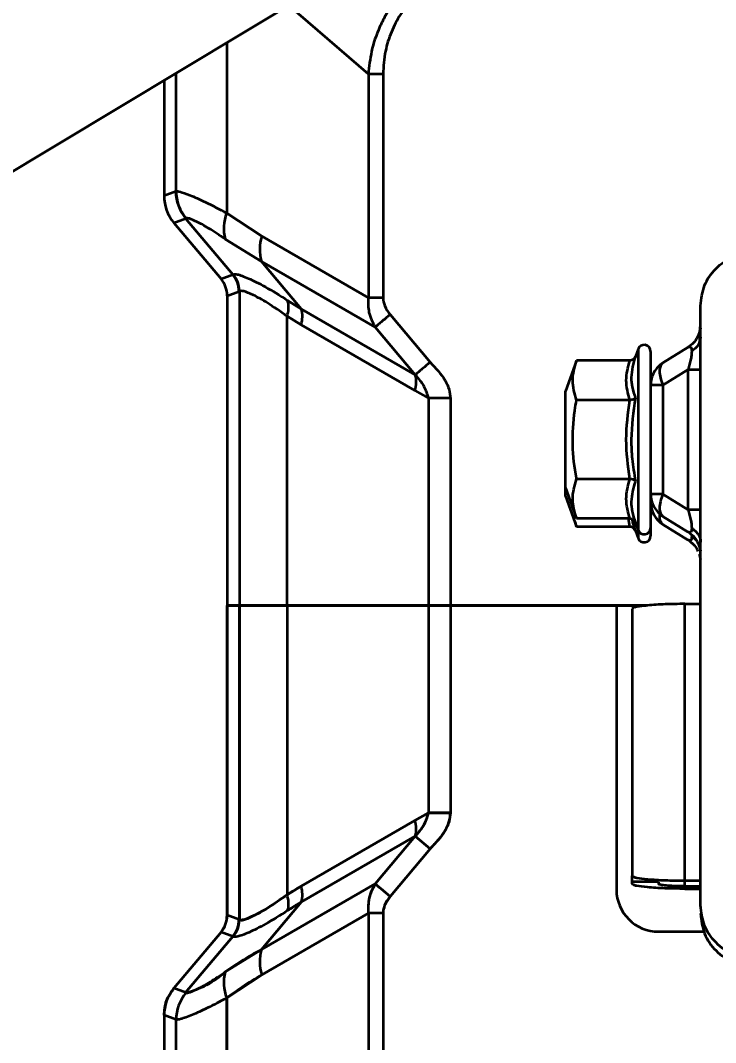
# Model space of a CAD drawing. Header units: millimetres. Extents: x 0 to 420, y 0 to 297.
# Drawn here: x 255.591 to 256.252, y 173.773 to 174.745 of the extents above; entities that cross this region are included whole.
import ezdxf

# ---------------------------------------------------------------- set-up
doc = ezdxf.new("R2010")
doc.units = ezdxf.units.MM
doc.layers.add('尺寸线层', color=150, linetype='Continuous')
doc.styles.add('SLDTEXTSTYLE2', font='TXT', dxfattribs={"width": 0.7})
doc.dimstyles.new('SLDDIMSTYLE0', dxfattribs={"dimtxt": 3.5, "dimasz": 3.302, "dimexe": 0, "dimexo": 0.0625, "dimgap": 0.875, "dimtad": 1, "dimdec": 1, "dimlfac": 100, "dimrnd": 1e-09, "dimzin": 12, "dimdsep": 46, "dimtxsty": 'SLDTEXTSTYLE2', "dimsah": 1, "dimcen": 0.09, "dimadec": 0, "dimazin": 3, "dimtfac": 1, "dimtdec": 3, "dimtofl": 0, "dimtmove": 0, "dimatfit": 3, "dimfxl": 0, "dimfrac": 2, "dimtolj": 1, "dimtzin": 12, "dimarcsym": 0})

# ---------------------------------------------------------------- blocks, each defined once
blk = doc.blocks.new('_D_6')
at = {"layer": '尺寸线层'}
for p, q in [((91.21537, 164.91724), (91.21537, 234.19224)), ((321.31537, 165.18705), (321.31537, 234.19224)), ((321.31537, 233.19224), (91.21537, 233.19224))]:
    blk.add_line(p, q, dxfattribs=at)
for points in [[(91.21537, 233.19224), (94.51737, 232.68424), (94.51737, 233.70024)], [(321.31537, 233.19224), (318.01337, 233.70024), (318.01337, 232.68424)]]:
    blk.add_solid(points, dxfattribs=at)
at = {"layer": '尺寸线层', "insert": (205.17264, 237.70398), "char_height": 3.5, "attachment_point": 1, "style": 'SLDTEXTSTYLE2'}
blk.add_mtext('23010', dxfattribs=at)
blk = doc.blocks.new('_D_7')
at = {"layer": '尺寸线层'}
for p, q in [((70.59704, 160.40224), (70.59704, 246.19224)), ((332.81559, 175.11669), (332.81559, 246.19224)), ((332.81559, 245.19224), (70.59704, 245.19224))]:
    blk.add_line(p, q, dxfattribs=at)
for points in [[(70.59704, 245.19224), (73.89904, 244.68424), (73.89904, 245.70024)], [(332.81559, 245.19224), (329.51359, 245.70024), (329.51359, 244.68424)]]:
    blk.add_solid(points, dxfattribs=at)
at = {"layer": '尺寸线层', "insert": (202.87576, 249.70398), "char_height": 3.5, "attachment_point": 1, "style": 'SLDTEXTSTYLE2'}
blk.add_mtext('26221.85', dxfattribs=at)

msp = doc.modelspace()

# ---------------------------------------------------------------- linework, layer by layer
at = {"color": 7, "linetype": 'Continuous', "lineweight": 35}
for p, q in [((259.37746, 176.88074), (254.90304, 174.19224)), ((255.92207, 174.69361), (255.84632, 174.75901)), ((255.78758, 174.72372), (255.78758, 174.56149)), ((255.72789, 174.68786), (255.72789, 174.57813)), ((255.73928, 174.58232), (255.73928, 174.6947)), ((255.936, 174.69361), (255.92207, 174.69361)), ((255.92207, 174.69361), (255.92207, 174.48111)), ((255.936, 174.69361), (255.936, 174.48111)), ((255.73903, 174.58219), (255.72789, 174.57813)), ((255.73903, 174.58219), (255.73928, 174.58232)), ((255.78758, 174.56149), (255.82087, 174.53953)), ((255.73723, 174.55245), (255.74838, 174.55651)), ((255.73723, 174.55245), (255.78205, 174.49905)), ((255.74865, 174.55666), (255.74838, 174.55651)), ((255.74838, 174.55651), (255.79319, 174.5031)), ((255.82035, 174.51571), (255.7861, 174.53686)), ((255.92207, 174.48111), (255.82087, 174.53953)), ((255.82035, 174.51571), (255.92857, 174.45324)), ((255.85839, 174.47038), (255.82035, 174.51571)), ((255.78205, 174.49905), (255.79319, 174.5031)), ((255.79319, 174.5031), (255.79362, 174.50338)), ((255.78789, 174.483), (255.79903, 174.48705)), ((255.78789, 174.483), (255.78789, 174.18859)), ((255.79948, 174.48735), (255.79903, 174.48705)), ((255.79948, 174.48735), (255.79948, 174.18859)), ((255.84532, 174.47863), (255.85839, 174.47038)), ((255.936, 174.48111), (255.92207, 174.48111)), ((256.23789, 173.90359), (256.23789, 174.47359)), ((255.84477, 174.18859), (255.84477, 174.46355)), ((255.84477, 174.46355), (255.85807, 174.45549)), ((255.96661, 174.4079), (255.85839, 174.47038)), ((255.94276, 174.46515), (255.9808, 174.41981)), ((255.85807, 174.45549), (255.96628, 174.39302)), ((255.92857, 174.45324), (255.96661, 174.4079)), ((256.23728, 174.44843), (256.23789, 174.45537)), ((256.23719, 174.44941), (256.23541, 174.44457)), ((256.23771, 174.45247), (256.23639, 174.44626)), ((256.23751, 174.45248), (256.23722, 174.45015)), ((256.23728, 174.44072), (256.23789, 174.44766)), ((256.22614, 174.43422), (256.20214, 174.41923)), ((256.17839, 174.43224), (256.17591, 174.42543)), ((256.17839, 174.43224), (256.17839, 174.26038)), ((256.19039, 174.43012), (256.19039, 174.39871)), ((256.11996, 174.42136), (256.10939, 174.39231)), ((256.1707, 174.42136), (256.11996, 174.42136)), ((256.22614, 174.41302), (256.20214, 174.39803)), ((256.22614, 174.27956), (256.22614, 174.41302)), ((256.20214, 174.39803), (256.19039, 174.39803)), ((256.19039, 174.39803), (256.19039, 174.29455)), ((256.20214, 174.39803), (256.20214, 174.29455)), ((255.96628, 174.39302), (255.97916, 174.38559)), ((256.00006, 174.38559), (255.97916, 174.38559)), ((255.97916, 174.38559), (255.97916, 174.18859)), ((256.00006, 174.38559), (256.00006, 174.18859)), ((256.10939, 174.30031), (256.10939, 174.39231)), ((256.1707, 174.38384), (256.11996, 174.38384)), ((256.1707, 174.30878), (256.11996, 174.30878)), ((256.10939, 174.30031), (256.11996, 174.27125)), ((256.10939, 174.29259), (256.10939, 174.30031)), ((256.10939, 174.29259), (256.11996, 174.26353)), ((256.20214, 174.29455), (256.19039, 174.29455)), ((256.19039, 174.29455), (256.19039, 174.2625)), ((256.22614, 174.27956), (256.20214, 174.29455)), ((256.19146, 174.28683), (256.19039, 174.28683)), ((256.1707, 174.27125), (256.11996, 174.27125)), ((256.1707, 174.26353), (256.16929, 174.27125)), ((256.20214, 174.27335), (256.22614, 174.25835)), ((256.11996, 174.26353), (256.1191, 174.26786)), ((256.1707, 174.26353), (256.11996, 174.26353)), ((256.17591, 174.26719), (256.17839, 174.26038)), ((256.17591, 174.25947), (256.17839, 174.25266)), ((256.17839, 174.26038), (256.17839, 174.25266)), ((256.19039, 174.2625), (256.19039, 174.25478)), ((256.22614, 174.25064), (256.20214, 174.26563)), ((256.22666, 174.25835), (256.22614, 174.25835)), ((256.22666, 174.25063), (256.22614, 174.25064)), ((256.22689, 174.25798), (256.22865, 174.25656)), ((256.22689, 174.25026), (256.22865, 174.24884)), ((256.23397, 174.25034), (256.22944, 174.25446)), ((256.23541, 174.24801), (256.23719, 174.24317)), ((256.23639, 174.24632), (256.23771, 174.24011)), ((256.23665, 174.23737), (256.23771, 174.23239)), ((255.78789, 174.18859), (255.78789, 173.89418)), ((255.78789, 174.18859), (255.79948, 174.18859)), ((255.78789, 173.89418), (255.78789, 174.18859)), ((255.78789, 174.18859), (255.79948, 174.18859)), ((255.79948, 174.18859), (255.78789, 174.18859)), ((255.79948, 173.88983), (255.79948, 174.18859)), ((255.79948, 174.18859), (255.84477, 174.18859)), ((255.79948, 174.18859), (255.79948, 173.88983)), ((255.79948, 174.18859), (255.84477, 174.18859)), ((255.84477, 174.18859), (255.79948, 174.18859)), ((255.84477, 174.18859), (255.84477, 173.91363)), ((255.97916, 174.18859), (255.84477, 174.18859)), ((255.84477, 174.18859), (255.84477, 173.91363)), ((255.84477, 174.18859), (255.97916, 174.18859)), ((255.97916, 174.18859), (255.84477, 174.18859)), ((255.97916, 174.18859), (255.97916, 173.99159)), ((255.97916, 174.18859), (256.00006, 174.18859)), ((255.97916, 174.18859), (255.97916, 173.99159)), ((255.97916, 174.18859), (256.00006, 174.18859)), ((256.00006, 174.18859), (255.97916, 174.18859)), ((256.00006, 174.18859), (256.00006, 173.99159)), ((256.15789, 174.18859), (256.00006, 174.18859)), ((256.00006, 174.18859), (256.00006, 173.99159)), ((256.18628, 174.18859), (256.00006, 174.18859)), ((256.00006, 174.18859), (256.18628, 174.18859)), ((256.15789, 174.18859), (256.15789, 173.91859)), ((256.17289, 174.1855), (256.17289, 173.93171)), ((256.22289, 173.9271), (256.22289, 174.1901)), ((256.22289, 174.1901), (256.23789, 174.1901)), ((255.97916, 173.99159), (255.96628, 173.98416)), ((255.96628, 173.98416), (255.97916, 173.99159)), ((255.97916, 173.99159), (256.00006, 173.99159)), ((256.00006, 173.99159), (255.97916, 173.99159)), ((255.96628, 173.98416), (255.85807, 173.92168)), ((255.85807, 173.92168), (255.96628, 173.98416)), ((255.96661, 173.96928), (255.85839, 173.9068)), ((255.96659, 173.96927), (255.85839, 173.9068)), ((255.96661, 173.96928), (255.92857, 173.92394)), ((255.96661, 173.96928), (255.92857, 173.92394)), ((255.96661, 173.96928), (255.9808, 173.95737)), ((255.9808, 173.95737), (255.96661, 173.96928)), ((255.9808, 173.95737), (255.94276, 173.91203)), ((255.9808, 173.95737), (255.94276, 173.91203)), ((256.17289, 173.92585), (256.17289, 173.93171)), ((255.92857, 173.92394), (255.82035, 173.86146)), ((255.92857, 173.92394), (255.82035, 173.86146)), ((255.84477, 173.91363), (255.85807, 173.92168)), ((255.94276, 173.91203), (255.92857, 173.92394)), ((256.19789, 173.92585), (256.17289, 173.92585)), ((256.17289, 173.92399), (256.17289, 173.92585)), ((256.19789, 173.92585), (256.19789, 173.92399)), ((256.22289, 173.9271), (256.23789, 173.9271)), ((256.22289, 173.92169), (256.22289, 173.9271)), ((256.22289, 173.92169), (256.23789, 173.92169)), ((256.22289, 173.91939), (256.23789, 173.91939)), ((255.82035, 173.86146), (255.85839, 173.9068)), ((255.85839, 173.9068), (255.82035, 173.86146)), ((255.85839, 173.9068), (255.84532, 173.89855)), ((255.79903, 173.89012), (255.78789, 173.89418)), ((255.79903, 173.89012), (255.78789, 173.89418)), ((255.79903, 173.89012), (255.79948, 173.88983)), ((255.92207, 173.89607), (255.82087, 173.83765)), ((255.92207, 173.89607), (255.82087, 173.83765)), ((255.936, 173.89607), (255.92207, 173.89607)), ((255.92207, 173.89607), (255.92207, 173.68356)), ((255.92207, 173.89607), (255.92207, 173.68356)), ((255.936, 173.89607), (255.92207, 173.89607)), ((255.936, 173.89607), (255.936, 173.68356)), ((255.936, 173.89607), (255.936, 173.68356)), ((255.78205, 173.87813), (255.73723, 173.82473)), ((255.78205, 173.87813), (255.73723, 173.82473)), ((255.74838, 173.82067), (255.79319, 173.87408)), ((255.79319, 173.87408), (255.74838, 173.82067)), ((255.79319, 173.87408), (255.78205, 173.87813)), ((255.79319, 173.87408), (255.78205, 173.87813)), ((255.79362, 173.8738), (255.79319, 173.87408)), ((256.19789, 173.87859), (256.24132, 173.87859)), ((255.82035, 173.86146), (255.7861, 173.84032)), ((255.82087, 173.83765), (255.78758, 173.81569)), ((255.74838, 173.82067), (255.73723, 173.82473)), ((255.74838, 173.82067), (255.73723, 173.82473)), ((255.74838, 173.82067), (255.74865, 173.82052)), ((255.78758, 173.56746), (255.78758, 173.81569)), ((255.78758, 173.81569), (255.78758, 173.56746)), ((255.73903, 173.79499), (255.72789, 173.79905)), ((255.72789, 173.79905), (255.72789, 173.52859)), ((255.72789, 173.79905), (255.72789, 173.52859)), ((255.73903, 173.79499), (255.72789, 173.79905)), ((255.73928, 173.56746), (255.73928, 173.79486)), ((255.73928, 173.56746), (255.73928, 173.79486))]:
    msp.add_line(p, q, dxfattribs=at)
at = {"color": 7, "linetype": 'Continuous', "lineweight": 35, "flags": 128}
msp.add_lwpolyline([(255.94276, 173.91203), (255.9405, 173.91393), (255.93829, 173.91578), (255.93617, 173.91756), (255.93421, 173.91921), (255.93242, 173.9207), (255.93087, 173.92201), (255.92957, 173.9231), (255.92857, 173.92394)], dxfattribs=at)
at = {"color": 7, "linetype": 'Continuous', "lineweight": 35}
for centre, radius, start, end in [((255.77909, 174.58223), 0.04006, 180.05864, 219.94136), ((255.77934, 174.58241), 0.04006, 180.12692, 219.99242), ((255.81993, 174.54718), 0.03537, 156.13725, 196.96231), ((255.8589, 174.52679), 0.04011, 161.48363, 196.03426), ((255.774, 174.48703), 0.02504, 0.05864, 39.94136), ((255.77445, 174.48728), 0.02503, 0.16613, 40.03213), ((255.82223, 174.47192), 0.02404, 339.6339, 16.20069), ((255.8343, 174.46346), 0.02507, 341.48363, 16.03426), ((256.1842, 174.43012), 0.00619, 0, 160), ((255.94251, 174.40098), 0.02507, 341.48362, 16.03426), ((256.21539, 174.28683), 0.025, 180, 238), ((256.1842, 174.2625), 0.00619, 200, 0), ((256.1842, 174.25478), 0.00619, 200, 0), ((255.94251, 173.9762), 0.02507, 343.96573, 18.51637), ((255.94251, 173.9762), 0.02507, 343.96574, 18.51636), ((255.8343, 173.91372), 0.02507, 343.96574, 18.51637), ((255.8343, 173.91372), 0.02507, 343.96574, 18.51637), ((256.19789, 173.91859), 0.04, 180, 270), ((255.82223, 173.90526), 0.02404, 343.79931, 20.3661), ((255.82223, 173.90526), 0.02404, 343.79931, 20.3661), ((255.774, 173.89015), 0.02504, 320.05864, 359.94136), ((255.774, 173.89015), 0.02504, 320.05864, 359.94136), ((255.77445, 173.8899), 0.02503, 319.96787, 359.83387), ((255.77445, 173.8899), 0.02503, 319.96787, 359.83387), ((255.8589, 173.85039), 0.04011, 163.96573, 198.51637), ((255.8589, 173.85039), 0.04011, 163.96572, 198.51635), ((255.72753, 173.90576), 0.08782, 283.91096, 311.82654), ((255.81993, 173.83), 0.03537, 163.03769, 203.86276), ((255.81993, 173.83), 0.03537, 163.03769, 203.86274), ((255.77934, 173.79477), 0.04006, 140.00758, 179.87308), ((255.77934, 173.79477), 0.04006, 140.00758, 179.87308)]:
    msp.add_arc(centre, radius, start, end, dxfattribs=at)
for centre, major_axis, start_param, end_param in [((255.76794, 174.57817), (0.03765, 0.0137), 2.793026, 3.49016), ((255.76285, 174.48297), (-0.02353, -0.00856), 2.793026, 3.49016), ((255.76285, 173.89421), (-0.02353, 0.00856), 2.793026, 3.49016), ((255.76794, 173.79901), (-0.03765, 0.0137), 5.934618, 6.631752)]:
    msp.add_ellipse(centre, major_axis=major_axis, ratio=0.998448, start_param=start_param, end_param=end_param, dxfattribs=at)
for points, knots in [([(256.04403, 174.81425), (256.03898, 174.81385), (256.02856, 174.81304), (256.01342, 174.80947), (255.99573, 174.80306), (255.97636, 174.79234), (255.95946, 174.77797), (255.94738, 174.76375), (255.93914, 174.75138), (255.93106, 174.73549), (255.92442, 174.71623), (255.92283, 174.70091), (255.92207, 174.69361)], [0, 0, 0, 0, 0.0807277, 0.1668448, 0.2472628, 0.3806547, 0.517772, 0.598864, 0.6777449, 0.7544784, 0.883127, 1, 1, 1, 1]), ([(256.04403, 174.80106), (256.03724, 174.80069), (256.02336, 174.79991), (256.00262, 174.79341), (255.98613, 174.78458), (255.97394, 174.77524), (255.96323, 174.76509), (255.95255, 174.75143), (255.94351, 174.73386), (255.9373, 174.71469), (255.93646, 174.70098), (255.936, 174.69361)], [0, 0, 0, 0, 0.120461, 0.246403, 0.382818, 0.450919, 0.519058, 0.644752, 0.756806, 0.869265, 1, 1, 1, 1]), ([(255.73928, 174.58232), (255.7403, 174.58235), (255.74233, 174.58242), (255.75213, 174.5789), (255.76677, 174.57257), (255.78051, 174.56526), (255.78758, 174.56149)], [0, 0, 0, 0, 0.239453, 0.47313, 0.728792, 1, 1, 1, 1]), ([(255.7861, 174.53686), (255.78065, 174.54051), (255.77007, 174.5476), (255.75872, 174.55362), (255.75107, 174.55689), (255.74946, 174.55674), (255.74865, 174.55666)], [0, 0, 0, 0, 0.270175, 0.525289, 0.759332, 1, 1, 1, 1]), ([(255.79362, 174.50338), (255.79461, 174.50357), (255.79674, 174.50399), (255.80739, 174.50006), (255.82367, 174.49219), (255.83798, 174.48323), (255.84532, 174.47863)], [0, 0, 0, 0, 0.223119, 0.475931, 0.731471, 1, 1, 1, 1]), ([(255.84477, 174.46355), (255.83839, 174.46803), (255.8262, 174.47659), (255.81224, 174.48405), (255.80254, 174.48804), (255.80051, 174.48758), (255.79948, 174.48735)], [0, 0, 0, 0, 0.267515, 0.511254, 0.753073, 1, 1, 1, 1]), ([(255.92207, 174.48111), (255.9219, 174.47637), (255.92155, 174.46637), (255.92615, 174.45777), (255.92857, 174.45324)], [0, 0, 0, 0, 0.4733, 1, 1, 1, 1]), ([(255.936, 174.48111), (255.93636, 174.47846), (255.93716, 174.47255), (255.94077, 174.46778), (255.94276, 174.46515)], [0, 0, 0, 0, 0.448587, 1, 1, 1, 1]), ([(255.94276, 174.46515), (255.94128, 174.46391), (255.93825, 174.46137), (255.93409, 174.45787), (255.93061, 174.45496), (255.92924, 174.4538), (255.92857, 174.45324)], [0, 0, 0, 0, 0.244438, 0.500001, 0.755563, 1, 1, 1, 1]), ([(256.23691, 174.44871), (256.23628, 174.44687), (256.23496, 174.44303), (256.23123, 174.43798), (256.22784, 174.43548), (256.22614, 174.43422)], [0, 0, 0, 0, 0.315477, 0.657739, 1, 1, 1, 1]), ([(256.23789, 174.44365), (256.23738, 174.44081), (256.23647, 174.43575), (256.23159, 174.43203), (256.22944, 174.4304)], [0, 0, 0, 0, 0.559996, 1, 1, 1, 1]), ([(256.22614, 174.43422), (256.22704, 174.43457), (256.22833, 174.43507), (256.22931, 174.43306), (256.2294, 174.43127), (256.22944, 174.4304)], [0, 0, 0, 0, 0.551614, 0.784825, 1, 1, 1, 1]), ([(256.17591, 174.42543), (256.1759, 174.42541), (256.17569, 174.42483), (256.1751, 174.42372), (256.17387, 174.42243), (256.17236, 174.42155), (256.17125, 174.42142), (256.1707, 174.42136)], [0, 0, 0, 0, 0.006713, 0.267679, 0.528689, 0.76386, 1, 1, 1, 1]), ([(256.17591, 174.42543), (256.174, 174.41875), (256.17121, 174.40901), (256.17261, 174.39581), (256.17475, 174.38937), (256.17591, 174.38587)], [0, 0, 0, 0, 0.499729, 0.72853, 1, 1, 1, 1]), ([(256.22944, 174.4304), (256.2294, 174.42936), (256.22931, 174.42718), (256.22833, 174.42117), (256.22704, 174.41638), (256.22614, 174.41302)], [0, 0, 0, 0, 0.2151838, 0.4483868, 1, 1, 1, 1]), ([(255.9808, 174.41981), (255.97932, 174.41857), (255.97629, 174.41603), (255.97213, 174.41254), (255.96865, 174.40962), (255.96728, 174.40847), (255.96661, 174.4079)], [0, 0, 0, 0, 0.244437, 0.5, 0.755563, 1, 1, 1, 1]), ([(255.9808, 174.41981), (255.98595, 174.41439), (255.99327, 174.40671), (255.99924, 174.39443), (255.99979, 174.38845), (256.00006, 174.38559)], [0, 0, 0, 0, 0.554868, 0.787217, 1, 1, 1, 1]), ([(256.11996, 174.38384), (256.11815, 174.38998), (256.11447, 174.40249), (256.11811, 174.415), (256.11996, 174.42136)], [0, 0, 0, 0, 0.4912125, 1, 1, 1, 1]), ([(255.96661, 174.4079), (255.96968, 174.40435), (255.9754, 174.39773), (255.97797, 174.38943), (255.97916, 174.38559)], [0, 0, 0, 0, 0.537276, 1, 1, 1, 1]), ([(256.17591, 174.38587), (256.1759, 174.38586), (256.17569, 174.38557), (256.1751, 174.38501), (256.17387, 174.38437), (256.17236, 174.38393), (256.17125, 174.38387), (256.1707, 174.38384)], [0, 0, 0, 0, 0.006713, 0.267679, 0.528689, 0.76386, 1, 1, 1, 1]), ([(256.17591, 174.38587), (256.174, 174.37269), (256.17121, 174.3535), (256.17262, 174.32693), (256.17475, 174.31385), (256.17591, 174.30675)], [0, 0, 0, 0, 0.500435, 0.728855, 1, 1, 1, 1]), ([(256.11996, 174.30878), (256.11992, 174.30902), (256.11798, 174.31972), (256.11537, 174.34147), (256.11699, 174.36647), (256.1194, 174.38054), (256.11996, 174.38384)], [0, 0, 0, 0, 0.009604, 0.432631, 0.866873, 1, 1, 1, 1]), ([(256.1707, 174.30878), (256.16899, 174.32127), (256.16555, 174.34629), (256.16898, 174.37131), (256.1707, 174.38384)], [0, 0, 0, 0, 0.499238, 1, 1, 1, 1]), ([(256.11996, 174.27125), (256.11815, 174.2774), (256.11447, 174.2899), (256.11811, 174.30241), (256.11996, 174.30878)], [0, 0, 0, 0, 0.4912125, 1, 1, 1, 1]), ([(256.17591, 174.30675), (256.1759, 174.30676), (256.17569, 174.30705), (256.1751, 174.3076), (256.17387, 174.30825), (256.17236, 174.30869), (256.17125, 174.30875), (256.1707, 174.30878)], [0, 0, 0, 0, 0.006713, 0.267679, 0.528689, 0.76386, 1, 1, 1, 1]), ([(256.17591, 174.30675), (256.174, 174.30027), (256.17121, 174.29082), (256.17261, 174.27745), (256.17475, 174.2708), (256.17591, 174.26719)], [0, 0, 0, 0, 0.499729, 0.72853, 1, 1, 1, 1]), ([(256.22614, 174.27956), (256.22704, 174.2762), (256.22833, 174.27141), (256.22931, 174.2654), (256.2294, 174.26322), (256.22944, 174.26218)], [0, 0, 0, 0, 0.551614, 0.784825, 1, 1, 1, 1]), ([(256.1707, 174.27125), (256.17125, 174.27119), (256.17236, 174.27107), (256.17387, 174.27018), (256.1751, 174.2689), (256.17569, 174.26779), (256.1759, 174.2672), (256.17591, 174.26719)], [0, 0, 0, 0, 0.23614, 0.471311, 0.732321, 0.993287, 1, 1, 1, 1]), ([(256.17282, 174.27069), (256.17283, 174.27056), (256.17318, 174.26682), (256.17457, 174.26308), (256.17591, 174.25947)], [0, 0, 0, 0, 0.033638, 1, 1, 1, 1]), ([(256.19913, 174.27581), (256.19901, 174.27505), (256.19854, 174.27216), (256.19941, 174.2683), (256.20123, 174.26652), (256.20214, 174.26563)], [0, 0, 0, 0, 0.150534, 0.575267, 1, 1, 1, 1]), ([(256.17591, 174.25947), (256.1759, 174.25949), (256.17569, 174.26007), (256.1751, 174.26118), (256.17387, 174.26246), (256.17236, 174.26335), (256.17125, 174.26347), (256.1707, 174.26353)], [0, 0, 0, 0, 0.006713, 0.267679, 0.528689, 0.76386, 1, 1, 1, 1]), ([(256.22944, 174.26218), (256.2294, 174.26132), (256.2293, 174.25952), (256.22846, 174.2577), (256.22737, 174.25809), (256.22666, 174.25835)], [0, 0, 0, 0, 0.243902, 0.508229, 1, 1, 1, 1]), ([(256.22944, 174.26218), (256.23211, 174.26003), (256.23688, 174.25619), (256.23758, 174.25115), (256.23789, 174.24893)], [0, 0, 0, 0, 0.559996, 1, 1, 1, 1]), ([(256.22944, 174.25446), (256.2294, 174.2536), (256.2293, 174.2518), (256.22846, 174.24998), (256.22737, 174.25037), (256.22666, 174.25063)], [0, 0, 0, 0, 0.243902, 0.508229, 1, 1, 1, 1]), ([(256.22852, 174.2564), (256.22938, 174.25575), (256.2319, 174.25381), (256.2342, 174.25081), (256.23511, 174.2484), (256.23528, 174.24796)], [0, 0, 0, 0, 0.294463, 0.870519, 1, 1, 1, 1]), ([(256.22852, 174.24868), (256.22938, 174.24803), (256.2319, 174.2461), (256.2342, 174.24309), (256.23511, 174.24068), (256.23528, 174.24024)], [0, 0, 0, 0, 0.294464, 0.870523, 1, 1, 1, 1]), ([(256.22289, 174.1901), (256.21651, 174.19004), (256.20679, 174.18994), (256.19516, 174.18936), (256.18523, 174.18863), (256.1781, 174.18767), (256.17367, 174.18652), (256.17318, 174.18588), (256.17289, 174.1855)], [0, 0, 0, 0, 0.242279, 0.369202, 0.49965, 0.729414, 0.842683, 1, 1, 1, 1]), ([(255.97916, 173.99159), (255.97778, 173.98726), (255.97515, 173.97895), (255.96937, 173.97241), (255.96661, 173.96928)], [0, 0, 0, 0, 0.521109, 1, 1, 1, 1]), ([(255.97916, 173.99159), (255.97797, 173.98775), (255.9754, 173.97945), (255.96968, 173.97283), (255.96661, 173.96928)], [0, 0, 0, 0, 0.462726, 1, 1, 1, 1]), ([(255.9808, 173.95737), (255.98368, 173.96043), (255.98935, 173.96649), (255.99591, 173.97543), (255.99948, 173.98407), (255.99987, 173.9892), (256.00006, 173.99159)], [0, 0, 0, 0, 0.313455, 0.618574, 0.821959, 1, 1, 1, 1]), ([(256.00006, 173.99159), (255.9998, 173.98875), (255.99925, 173.9828), (255.9933, 173.97051), (255.98598, 173.96281), (255.9808, 173.95737)], [0, 0, 0, 0, 0.211639, 0.442849, 1, 1, 1, 1]), ([(256.17289, 173.93171), (256.17318, 173.93133), (256.17367, 173.93068), (256.1781, 173.92954), (256.18523, 173.92858), (256.19516, 173.92785), (256.20679, 173.92727), (256.21651, 173.92717), (256.22289, 173.9271)], [0, 0, 0, 0, 0.157309, 0.270586, 0.50035, 0.630794, 0.757716, 1, 1, 1, 1]), ([(255.85807, 173.92168), (255.85555, 173.92021), (255.8511, 173.9176), (255.84669, 173.91483), (255.84477, 173.91363)], [0, 0, 0, 0, 0.564711, 1, 1, 1, 1]), ([(255.92857, 173.92394), (255.92619, 173.91952), (255.92159, 173.91094), (255.92191, 173.90093), (255.92207, 173.89607)], [0, 0, 0, 0, 0.514855, 1, 1, 1, 1]), ([(255.92857, 173.92394), (255.92629, 173.91973), (255.92165, 173.91117), (255.92193, 173.90116), (255.92207, 173.89607)], [0, 0, 0, 0, 0.492397, 1, 1, 1, 1]), ([(256.22289, 173.91939), (256.21651, 173.91945), (256.20679, 173.91955), (256.19516, 173.92013), (256.18523, 173.92086), (256.1781, 173.92182), (256.17367, 173.92296), (256.17318, 173.92361), (256.17289, 173.92399)], [0, 0, 0, 0, 0.242279, 0.369202, 0.49965, 0.729414, 0.842683, 1, 1, 1, 1]), ([(256.22289, 173.92169), (256.2211, 173.9217), (256.21756, 173.92172), (256.21133, 173.92191), (256.20479, 173.92233), (256.20035, 173.92293), (256.19819, 173.9235), (256.19799, 173.92382), (256.19789, 173.92399)], [0, 0, 0, 0, 0.136032, 0.270246, 0.499713, 0.729394, 0.863749, 1, 1, 1, 1]), ([(255.84477, 173.91363), (255.83877, 173.9094), (255.82681, 173.90098), (255.81268, 173.8933), (255.80261, 173.88915), (255.80053, 173.8896), (255.79948, 173.88983)], [0, 0, 0, 0, 0.251214, 0.501165, 0.750597, 1, 1, 1, 1]), ([(255.79948, 173.88983), (255.80047, 173.8896), (255.80246, 173.88913), (255.81212, 173.89305), (255.82623, 173.90059), (255.83849, 173.90921), (255.84477, 173.91363)], [0, 0, 0, 0, 0.24021, 0.485805, 0.736712, 1, 1, 1, 1]), ([(255.94276, 173.91203), (255.9407, 173.9093), (255.9371, 173.90451), (255.93633, 173.8986), (255.936, 173.89607)], [0, 0, 0, 0, 0.571412, 1, 1, 1, 1]), ([(255.94276, 173.91203), (255.94096, 173.90957), (255.93829, 173.90591), (255.93631, 173.90029), (255.9361, 173.89744), (255.936, 173.89607)], [0, 0, 0, 0, 0.5155101, 0.7674046, 1, 1, 1, 1]), ([(255.85839, 173.9068), (255.85592, 173.90529), (255.85154, 173.90261), (255.8472, 173.89978), (255.84532, 173.89855)], [0, 0, 0, 0, 0.56452, 1, 1, 1, 1]), ([(255.84532, 173.89855), (255.83809, 173.89402), (255.82403, 173.88519), (255.80784, 173.87732), (255.7969, 173.87321), (255.79468, 173.87361), (255.79362, 173.8738)], [0, 0, 0, 0, 0.2643528, 0.5149307, 0.766931, 1, 1, 1, 1]), ([(255.84532, 173.89855), (255.8381, 173.89402), (255.82403, 173.88519), (255.80784, 173.87732), (255.7969, 173.87321), (255.79468, 173.87361), (255.79362, 173.8738)], [0, 0, 0, 0, 0.264309, 0.514931, 0.766931, 1, 1, 1, 1]), ([(255.79948, 173.88983), (255.7994, 173.8899), (255.79925, 173.89003), (255.7991, 173.8901), (255.79903, 173.89012)], [0, 0, 0, 0, 0.559963, 1, 1, 1, 1]), ([(255.82035, 173.86146), (255.81384, 173.85783), (255.80223, 173.85136), (255.79102, 173.84369), (255.7861, 173.84032)], [0, 0, 0, 0, 0.56128, 1, 1, 1, 1]), ([(255.74865, 173.82052), (255.7496, 173.82046), (255.75147, 173.82037), (255.76004, 173.82421), (255.77148, 173.83047), (255.78116, 173.83699), (255.7861, 173.84032)], [0, 0, 0, 0, 0.267138, 0.52122, 0.755952, 1, 1, 1, 1]), ([(255.82087, 173.83765), (255.81455, 173.83384), (255.80328, 173.82704), (255.79237, 173.81916), (255.78758, 173.81569)], [0, 0, 0, 0, 0.560375, 1, 1, 1, 1]), ([(255.78758, 173.81569), (255.78124, 173.8123), (255.76867, 173.80559), (255.75378, 173.79893), (255.74277, 173.79485), (255.74045, 173.79486), (255.73928, 173.79486)], [0, 0, 0, 0, 0.242152, 0.480299, 0.739078, 1, 1, 1, 1]), ([(255.78758, 173.81569), (255.78117, 173.81226), (255.7686, 173.80553), (255.75373, 173.79892), (255.74277, 173.79485), (255.74045, 173.79486), (255.73928, 173.79486)], [0, 0, 0, 0, 0.245129, 0.480308, 0.739086, 1, 1, 1, 1]), ([(255.74865, 173.82052), (255.7486, 173.82055), (255.74851, 173.82061), (255.74842, 173.82065), (255.74838, 173.82067)], [0, 0, 0, 0, 0.55998, 1, 1, 1, 1])]:
    msp.add_open_spline(points, degree=3, knots=knots, dxfattribs=at)
for points in [[(256.23789, 174.47359), (256.23864, 174.48014), (256.24014, 174.49325), (256.2517, 174.50977), (256.26823, 174.52133), (256.28134, 174.52284), (256.28789, 174.52359)], [(256.1707, 174.38384), (256.16898, 174.39009), (256.16555, 174.4026), (256.16898, 174.41511), (256.1707, 174.42136)], [(256.20214, 174.41923), (256.20043, 174.41798), (256.19702, 174.41548), (256.19332, 174.41026), (256.19085, 174.40436), (256.19054, 174.40014), (256.19039, 174.39803)], [(256.20214, 174.41923), (256.20121, 174.41835), (256.19934, 174.4166), (256.19858, 174.41148), (256.19934, 174.40514), (256.20121, 174.4004), (256.20214, 174.39803)], [(256.22614, 174.41302), (256.22784, 174.41302), (256.23126, 174.41302), (256.23496, 174.41302), (256.23743, 174.41302), (256.23773, 174.41302), (256.23789, 174.41302)], [(256.1707, 174.27125), (256.16898, 174.27751), (256.16555, 174.29002), (256.16898, 174.30253), (256.1707, 174.30878)], [(256.19039, 174.29455), (256.19054, 174.29244), (256.19085, 174.28822), (256.19332, 174.28232), (256.19702, 174.2771), (256.20043, 174.2746), (256.20214, 174.27335)], [(256.20214, 174.29455), (256.20121, 174.29218), (256.19934, 174.28744), (256.19858, 174.2811), (256.19934, 174.27598), (256.20121, 174.27423), (256.20214, 174.27335)], [(256.23789, 174.27956), (256.23773, 174.27956), (256.23743, 174.27956), (256.23496, 174.27956), (256.23126, 174.27956), (256.22784, 174.27956), (256.22614, 174.27956)], [(256.28789, 173.85359), (256.28134, 173.85434), (256.26823, 173.85584), (256.2517, 173.86741), (256.24014, 173.88393), (256.23864, 173.89704), (256.23789, 173.90359)], [(255.78205, 173.87813), (255.78375, 173.88054), (255.78716, 173.88536), (255.78764, 173.89124), (255.78789, 173.89418)], [(256.23789, 173.89587), (256.23864, 173.88932), (256.24014, 173.87621), (256.2517, 173.85969), (256.26823, 173.84813), (256.28134, 173.84662), (256.28789, 173.84587)], [(255.72789, 173.79905), (255.72828, 173.80376), (255.72906, 173.81316), (255.73451, 173.82087), (255.73723, 173.82473)]]:
    msp.add_open_spline(points, degree=3, dxfattribs=at)

# ---------------------------------------------------------------- dimensions: what is measured, and where the dimension line sits
at = {"layer": '尺寸线层'}
for base, p1, p2, picture, middle in [((70.59704, 245.19224), (332.81559, 175.11669), (70.59704, 160.40224), '_D_7', (209.01291, 245.19224)), ((91.21537, 233.19224), (321.31537, 165.18705), (91.21537, 164.91724), '_D_6', (209.01291, 233.19224))]:
    dim = msp.add_linear_dim(base=base, p1=p1, p2=p2, angle=0, dimstyle='SLDDIMSTYLE0', dxfattribs=at)
    dim.commit()
    dim.dimension.update_dxf_attribs({"geometry": picture, "text_midpoint": middle, "dimtype": 160})

doc.saveas('drawing.dxf')
